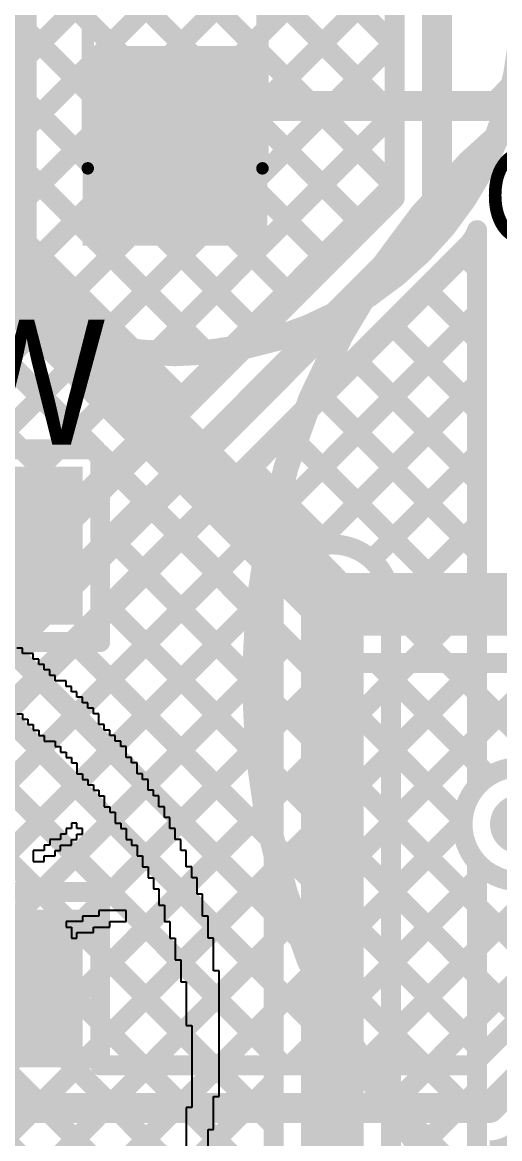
# Model space of a CAD drawing. Header units: millimetres. Extents: x 1.22 to 4.12, y 1.17 to 3.21.
# Drawn here: x 1.9728 to 2.1641, y 1.5417 to 1.9884 of the extents above; entities that cross this region are included whole.
import ezdxf

# ---------------------------------------------------------------- set-up
doc = ezdxf.new("R2010")
doc.units = ezdxf.units.MM
doc.header["$MEASUREMENT"] = 0
for name, color, linetype in [('BottomLayer', 5, 'Continuous'), ('BottomOverlay', 54, 'Continuous'), ('Mechanical1', 6, 'Continuous'), ('MultiLayer', 9, 'Continuous'), ('TopLayer', 1, 'Continuous'), ('TopOverlay', 2, 'Continuous'), ('TopPaste', 8, 'Continuous'), ('TopSolder', 216, 'Continuous'), ('ViaHoleLayer', 16, 'Continuous')]:
    doc.layers.add(name, color=color, linetype=linetype)

# ---------------------------------------------------------------- blocks, each defined once
blk = doc.blocks.new('LED_0805_2')
at = {"layer": 'TopLayer'}
for points in [[(-0.0599936, -0.0299936), (-0.0199936, -0.0299936), (-0.0599936, 0.0300064), (-0.0199936, 0.0300064)], [(0.0200064, -0.0299936), (0.0600064, -0.0299936), (0.0200064, 0.0300064), (0.0600064, 0.0300064)]]:
    blk.add_solid(points, dxfattribs=at)
at = {"layer": 'TopOverlay', "const_width": 0.005}
for points in [[(0.0650064, 0.0350064), (-0.0649936, 0.0350064)], [(-0.0649936, -0.0349936), (-0.0649936, 0.0350064)], [(0.0650064, -0.0349936), (0.0650064, 0.0350064)], [(0.0650064, -0.0349936), (-0.0649936, -0.0349936)]]:
    blk.add_lwpolyline(points, dxfattribs=at)
at = {"layer": 'TopOverlay', "const_width": 0.0025}
for points in [[(-0.0662436, 0.0350064, 1), (-0.0637436, 0.0350064, 1)], [(-0.0662436, 0.0350064, 1), (-0.0637436, 0.0350064, 1)], [(0.0637564, 0.0350064, 1), (0.0662564, 0.0350064, 1)], [(0.0637564, 0.0350064, 1), (0.0662564, 0.0350064, 1)], [(-0.0662436, -0.0349936, 1), (-0.0637436, -0.0349936, 1)], [(-0.0662436, -0.0349936, 1), (-0.0637436, -0.0349936, 1)], [(0.0637564, -0.0349936, 1), (0.0662564, -0.0349936, 1)], [(0.0637564, -0.0349936, 1), (0.0662564, -0.0349936, 1)]]:
    blk.add_lwpolyline(points, format="xyb", close=True, dxfattribs=at)
at = {"layer": 'TopOverlay'}
blk.add_solid([(0.0640044, -0.0369894), (0.0960044, -0.0369894), (0.0640044, 0.0370106), (0.0960044, 0.0370106)], dxfattribs=at)
at = {"layer": 'TopPaste'}
for points in [[(-0.0599936, -0.0299936), (-0.0199936, -0.0299936), (-0.0599936, 0.0300064), (-0.0199936, 0.0300064)], [(0.0200064, -0.0299936), (0.0600064, -0.0299936), (0.0200064, 0.0300064), (0.0600064, 0.0300064)]]:
    blk.add_solid(points, dxfattribs=at)
at = {"layer": 'TopSolder'}
for points in [[(-0.0639936, -0.0339936), (-0.0159936, -0.0339936), (-0.0639936, 0.0340064), (-0.0159936, 0.0340064)], [(0.0160064, -0.0339936), (0.0640064, -0.0339936), (0.0160064, 0.0340064), (0.0640064, 0.0340064)]]:
    blk.add_solid(points, dxfattribs=at)
blk = doc.blocks.new('B3FS_1012P_16')
at = {"layer": 'TopLayer'}
for points in [[(-0.1889763, 0.0610237), (-0.1259843, 0.0610237), (-0.1889763, 0.1161417), (-0.1259843, 0.1161417)], [(0.1259843, 0.0610237), (0.1889763, 0.0610237), (0.1259843, 0.1161417), (0.1889763, 0.1161417)], [(-0.1889763, -0.1161417), (-0.1259843, -0.1161417), (-0.1889763, -0.0610237), (-0.1259843, -0.0610237)], [(0.1259843, -0.1161417), (0.1889763, -0.1161417), (0.1259843, -0.0610237), (0.1889763, -0.0610237)]]:
    blk.add_solid(points, dxfattribs=at)
at = {"layer": 'TopOverlay', "const_width": 0.01}
for points in [[(0.087, 0.129), (-0.092, 0.129)], [(-0.124, 0.05), (-0.124, -0.049)], [(0.124, 0.05), (0.124, -0.049)], [(0.087, -0.129), (-0.092, -0.129)]]:
    blk.add_lwpolyline(points, dxfattribs=at)
at = {"layer": 'TopOverlay'}
for points, const_width in [([(-0.0945, 0.129, 1), (-0.0895, 0.129, 1)], 0.005), ([(0.0845, 0.129, 1), (0.0895, 0.129, 1)], 0.005), ([(-0.1265, 0.05, 1), (-0.1215, 0.05, 1)], 0.005), ([(0.1215, 0.05, 1), (0.1265, 0.05, 1)], 0.005), ([(0.1848167, -0.036, 1), (0.1631833, -0.036, 1)], 0.019685), ([(0.1582621, -0.036, 1), (0.1681045, -0.036, 1)], 0.0098425), ([(0.1798955, -0.036, 1), (0.1897379, -0.036, 1)], 0.0098425), ([(-0.1265, -0.049, 1), (-0.1215, -0.049, 1)], 0.005), ([(0.1215, -0.049, 1), (0.1265, -0.049, 1)], 0.005), ([(-0.0945, -0.129, 1), (-0.0895, -0.129, 1)], 0.005), ([(0.0845, -0.129, 1), (0.0895, -0.129, 1)], 0.005)]:
    blk.add_lwpolyline(points, format="xyb", close=True, dxfattribs=dict(at, const_width=const_width))
at = {"layer": 'TopPaste'}
for points in [[(-0.1889763, 0.0610237), (-0.1259843, 0.0610237), (-0.1889763, 0.1161417), (-0.1259843, 0.1161417)], [(0.1259843, 0.0610237), (0.1889763, 0.0610237), (0.1259843, 0.1161417), (0.1889763, 0.1161417)], [(-0.1889763, -0.1161417), (-0.1259843, -0.1161417), (-0.1889763, -0.0610237), (-0.1259843, -0.0610237)], [(0.1259843, -0.1161417), (0.1889763, -0.1161417), (0.1259843, -0.0610237), (0.1889763, -0.0610237)]]:
    blk.add_solid(points, dxfattribs=at)
at = {"layer": 'TopSolder'}
for points in [[(-0.1929763, 0.0570237), (-0.1219843, 0.0570237), (-0.1929763, 0.1201417), (-0.1219843, 0.1201417)], [(0.1219843, 0.0570237), (0.1929763, 0.0570237), (0.1219843, 0.1201417), (0.1929763, 0.1201417)], [(-0.1929763, -0.1201417), (-0.1219843, -0.1201417), (-0.1929763, -0.0570237), (-0.1219843, -0.0570237)], [(0.1219843, -0.1201417), (0.1929763, -0.1201417), (0.1219843, -0.0570237), (0.1929763, -0.0570237)]]:
    blk.add_solid(points, dxfattribs=at)
blk = doc.blocks.new('CR1220_2_B_36')
at = {"layer": 'BottomOverlay', "const_width": 0.01}
blk.add_lwpolyline([(-0.2872952, 0.0590809, -0.8178155829950302), (0.2876492, 0.0573321)], format="xyb", dxfattribs=at)

msp = doc.modelspace()

# ---------------------------------------------------------------- linework, layer by layer
at = {"layer": 'BottomLayer'}
for points, const_width in [([(2.1389996, 1.9109999), (2.1389996, 2.1139999)], 0.012), ([(1.7994331, 2.1037974), (2.0535943, 1.8496362)], 0.008), ([(2.1219996, 1.9180415), (2.1219996, 2.09879)], 0.008), ([(1.8715149, 2.0599999), (2.0677365, 1.8637784)], 0.008), ([(1.8997992, 2.0599999), (2.0818786, 1.8779205)], 0.008), ([(1.817, 2.0579462), (2.0394522, 1.8354941)], 0.008), ([(1.6999996, 1.6151468), (2.1219996, 2.0371468)], 0.008), ([(1.6999996, 1.6717154), (2.0557842, 2.0275)], 0.008), ([(1.6999996, 1.6999997), (2.0274999, 2.0275)], 0.008), ([(1.9635823, 2.0245), (2.0960202, 1.8920621)], 0.008), ([(1.9895, 2.0268666), (2.1101624, 1.9062043)], 0.008), ([(2.0171509, 2.0275), (2.1219996, 1.9226513)], 0.008), ([(2.0454352, 2.0275), (2.1219996, 1.9509356)], 0.008), ([(1.6999996, 1.6434311), (2.0788927, 2.0223242)], 0.008), ([(1.6999996, 1.6434311), (2.0788927, 2.0223242)], 0.008), ([(2.0788965, 2.022323), (2.1219996, 1.9792199)], 0.008), ([(1.6999996, 1.5868625), (2.1219996, 2.0088625)], 0.008), ([(1.856746, 1.9899159), (2.02531, 1.8213519)], 0.008), ([(1.6999996, 1.5585782), (2.1219996, 1.9805782)], 0.008), ([(1.8496889, 1.9686887), (2.0111679, 1.8072098)], 0.008), ([(1.8361944, 1.9538989), (1.9970257, 1.7930676)], 0.008), ([(1.7587995, 1.5890938), (2.1219996, 1.9522939)], 0.008), ([(1.817, 1.944809), (1.9828836, 1.7789255)], 0.008), ([(1.7888011, 1.5908111), (2.1219996, 1.9240096)], 0.008), ([(1.8089979, 1.6050398), (2.1219996, 1.9180415)], 0.008), ([(1.8209995, 1.5929998), (2.1389996, 1.9109999)], 0.012), ([(2.1549996, 1.6827099), (2.1549996, 1.9052553)], 0.008), ([(1.8379995, 1.5834409), (2.1549996, 1.900441)], 0.008), ([(1.8379995, 1.5859582), (2.1510012, 1.8989599)], 0.008), ([(2.1483461, 1.8963048), (2.1549996, 1.8896513)], 0.008), ([(2.134204, 1.8821627), (2.1549996, 1.861367)], 0.008), ([(1.8379995, 1.5551566), (2.1549996, 1.8721567)], 0.008), ([(2.1200618, 1.8680205), (2.1549996, 1.8330827)], 0.008), ([(2.1059202, 1.8538789), (2.1549996, 1.8047995)], 0.008), ([(2.0893458, 1.7782186), (2.1549996, 1.8438724)], 0.008), ([(2.0917781, 1.8397368), (2.1549996, 1.7765152)], 0.008), ([(2.0776359, 1.8255946), (2.1549996, 1.7482309)], 0.008), ([(2.1128035, 1.773392), (2.1549996, 1.8155881)], 0.008), ([(2.0634938, 1.8114525), (2.0954945, 1.7794517)], 0.008), ([(2.0493516, 1.7973103), (2.0775187, 1.7691432)], 0.008), ([(2.0352095, 1.7831682), (2.0734993, 1.7448783)], 0.008), ([(2.1204993, 1.7528035), (2.1549996, 1.7873038)], 0.008), ([(2.0210673, 1.769026), (2.0734993, 1.716594)], 0.008), ([(1.8379995, 1.5268723), (2.0747806, 1.7636534)], 0.008), ([(2.0969993, 1.7559996), (2.0969996, 1.7559999)], 0.025), ([(2.0969993, 1.4739999), (2.0969993, 1.7559996)], 0.025), ([(2.1204993, 1.7245192), (2.1549996, 1.7590195)], 0.008), ([(2.0069252, 1.7548839), (2.0734993, 1.6883097)], 0.008), ([(2.0734993, 1.4739999), (2.0734993, 1.7559996)], 0.008), ([(2.1204993, 1.4739999), (2.1204993, 1.7558812)], 0.008), ([(2.1204993, 1.7544469), (2.1549996, 1.7199466)], 0.008), ([(1.992783, 1.7407417), (2.0734993, 1.6600254)], 0.008), ([(1.8379995, 1.498588), (2.0734993, 1.7340878)], 0.008), ([(2.1204993, 1.6962349), (2.1549996, 1.7307352)], 0.008), ([(1.9786409, 1.7265996), (2.0734993, 1.6317411)], 0.008), ([(2.1204993, 1.7261626), (2.1549996, 1.6916623)], 0.008), ([(1.9644987, 1.7124574), (2.0734993, 1.6034568)], 0.008), ([(1.8437205, 1.4760247), (2.0734993, 1.7058035)], 0.008), ([(1.9503566, 1.6983153), (2.0734993, 1.5751725)], 0.008), ([(2.1204993, 1.6679506), (2.1549996, 1.7024509)], 0.008), ([(2.1204993, 1.6978783), (2.149247, 1.6691306)], 0.008), ([(1.9362144, 1.6841731), (2.0734993, 1.5468882)], 0.008), ([(1.79998, 1.4039999), (2.0734993, 1.6775192)], 0.008), ([(1.9220723, 1.670031), (2.0734993, 1.5186039)], 0.008), ([(2.1204993, 1.669594), (2.1549996, 1.6350937)], 0.008), ([(2.1204993, 1.6396663), (2.1492053, 1.6683723)], 0.008), ([(1.9079301, 1.6558888), (2.0734993, 1.4903196)], 0.008), ([(1.8282643, 1.4039999), (2.0734993, 1.6492349)], 0.008), ([(2.1549996, 1.4920415), (2.1549996, 1.6522901)], 0.008), ([(2.1204993, 1.611382), (2.1549996, 1.6458823)], 0.008), ([(1.893788, 1.6417467), (2.0815347, 1.4539999)], 0.008), ([(2.1204993, 1.6413097), (2.1549996, 1.6068094)], 0.008), ([(1.8796458, 1.6276045), (2.0532504, 1.4539999)], 0.008), ([(1.8565486, 1.4039999), (2.0734993, 1.6209506)], 0.008), ([(2.1204993, 1.5830977), (2.1549996, 1.617598)], 0.008), ([(2.1204993, 1.6130254), (2.1549996, 1.5785251)], 0.008), ([(1.9729109, 1.4920779), (2.0734993, 1.5926663)], 0.008), ([(2.1204993, 1.5548134), (2.1549996, 1.5893137)], 0.008), ([(2.1204993, 1.5847411), (2.1549996, 1.5502408)], 0.008), ([(1.9830791, 1.4739618), (2.0734993, 1.564382)], 0.008), ([(2.1204993, 1.5265291), (2.1549996, 1.5610294)], 0.008), ([(2.1204993, 1.5564568), (2.1549996, 1.5219565)], 0.008)]:
    msp.add_lwpolyline(points, dxfattribs=dict(at, const_width=const_width))
for points, const_width in [([(2.1199996, 1.9805782, 1), (2.1239996, 1.9805782, 1)], 0.004), ([(2.1199996, 1.9792199, 1), (2.1239996, 1.9792199, 1)], 0.004), ([(2.1199996, 1.9522939, 1), (2.1239996, 1.9522939, 1)], 0.004), ([(2.1199996, 1.9509356, 1), (2.1239996, 1.9509356, 1)], 0.004), ([(2.1199996, 1.9240096, 1), (2.1239996, 1.9240096, 1)], 0.004), ([(2.1199996, 1.9226513, 1), (2.1239996, 1.9226513, 1)], 0.004), ([(2.1199996, 1.9180415, 1), (2.1239996, 1.9180415, 1)], 0.004), ([(2.1199996, 1.9180415, 1), (2.1239996, 1.9180415, 1)], 0.004), ([(2.1359996, 1.9109999, 1), (2.1419996, 1.9109999, 1)], 0.006), ([(2.1359996, 1.9109999, 1), (2.1419996, 1.9109999, 1)], 0.006), ([(2.1081624, 1.9062043, 1), (2.1121624, 1.9062043, 1)], 0.004), ([(2.1529996, 1.9052553, 1), (2.1569996, 1.9052553, 1)], 0.004), ([(2.1529996, 1.9052553, 1), (2.1569996, 1.9052553, 1)], 0.004), ([(2.1529996, 1.9052553, 1), (2.1569996, 1.9052553, 1)], 0.004), ([(2.1529996, 1.900441, 1), (2.1569996, 1.900441, 1)], 0.004), ([(2.1463461, 1.8963048, 1), (2.1503461, 1.8963048, 1)], 0.004), ([(2.1490012, 1.8989599, 1), (2.1530012, 1.8989599, 1)], 0.004), ([(2.1490012, 1.8989599, 1), (2.1530012, 1.8989599, 1)], 0.004), ([(2.1490204, 1.8989791, 1), (2.1530204, 1.8989791, 1)], 0.004), ([(2.0940202, 1.8920621, 1), (2.0980202, 1.8920621, 1)], 0.004), ([(2.1529996, 1.8896513, 1), (2.1569996, 1.8896513, 1)], 0.004), ([(2.132204, 1.8821627, 1), (2.136204, 1.8821627, 1)], 0.004), ([(2.0798786, 1.8779205, 1), (2.0838786, 1.8779205, 1)], 0.004), ([(2.1180618, 1.8680205, 1), (2.1220618, 1.8680205, 1)], 0.004), ([(2.1529996, 1.8721567, 1), (2.1569996, 1.8721567, 1)], 0.004), ([(2.0657365, 1.8637784, 1), (2.0697365, 1.8637784, 1)], 0.004), ([(2.1529996, 1.861367, 1), (2.1569996, 1.861367, 1)], 0.004), ([(2.1039202, 1.8538789, 1), (2.1079202, 1.8538789, 1)], 0.004), ([(2.0515943, 1.8496362, 1), (2.0555943, 1.8496362, 1)], 0.004), ([(2.1529996, 1.8438724, 1), (2.1569996, 1.8438724, 1)], 0.004), ([(2.0897781, 1.8397368, 1), (2.0937781, 1.8397368, 1)], 0.004), ([(2.0374522, 1.8354941, 1), (2.0414522, 1.8354941, 1)], 0.004), ([(2.1529996, 1.8330827, 1), (2.1569996, 1.8330827, 1)], 0.004), ([(2.0756359, 1.8255946, 1), (2.0796359, 1.8255946, 1)], 0.004), ([(2.02331, 1.8213519, 1), (2.02731, 1.8213519, 1)], 0.004), ([(2.1529996, 1.8155881, 1), (2.1569996, 1.8155881, 1)], 0.004), ([(2.0614938, 1.8114525, 1), (2.0654938, 1.8114525, 1)], 0.004), ([(2.0091679, 1.8072098, 1), (2.0131679, 1.8072098, 1)], 0.004), ([(2.1529996, 1.8047995, 1), (2.1569996, 1.8047995, 1)], 0.004), ([(2.0473516, 1.7973103, 1), (2.0513516, 1.7973103, 1)], 0.004), ([(1.9950257, 1.7930676, 1), (1.9990257, 1.7930676, 1)], 0.004), ([(2.0332095, 1.7831682, 1), (2.0372095, 1.7831682, 1)], 0.004), ([(2.1529996, 1.7873038, 1), (2.1569996, 1.7873038, 1)], 0.004), ([(1.9808836, 1.7789255, 1), (1.9848836, 1.7789255, 1)], 0.004), ([(2.0934945, 1.7794517, 1), (2.0974945, 1.7794517, 1)], 0.004), ([(2.0873458, 1.7782186, 1), (2.0913458, 1.7782186, 1)], 0.004), ([(2.1529996, 1.7765152, 1), (2.1569996, 1.7765152, 1)], 0.004), ([(2.0783823, 1.7726166, 1), (2.0823823, 1.7726166, 1)], 0.004), ([(2.0783823, 1.7726166, 1), (2.0823823, 1.7726166, 1)], 0.004), ([(2.0783826, 1.7726169, 1), (2.0823826, 1.7726169, 1)], 0.004), ([(2.0783826, 1.7726169, 1), (2.0823826, 1.7726169, 1)], 0.004), ([(2.1108035, 1.773392, 1), (2.1148035, 1.773392, 1)], 0.004), ([(2.0190673, 1.769026, 1), (2.0230673, 1.769026, 1)], 0.004), ([(2.0755187, 1.7691432, 1), (2.0795187, 1.7691432, 1)], 0.004), ([(2.0727806, 1.7636534, 1), (2.0767806, 1.7636534, 1)], 0.004), ([(2.0907493, 1.7559996, 1), (2.1032493, 1.7559996, 1)], 0.0125), ([(2.0907493, 1.7559996, 1), (2.1032493, 1.7559996, 1)], 0.0125), ([(2.0907496, 1.7559999, 1), (2.1032496, 1.7559999, 1)], 0.0125), ([(2.0910941, 1.7559999, 1), (2.1029051, 1.7559999, 1)], 0.011811), ([(2.1529996, 1.7590195, 1), (2.1569996, 1.7590195, 1)], 0.004), ([(2.0049252, 1.7548839, 1), (2.0089252, 1.7548839, 1)], 0.004), ([(2.0714993, 1.7559996, 1), (2.0754993, 1.7559996, 1)], 0.004), ([(2.0714993, 1.7559996, 1), (2.0754993, 1.7559996, 1)], 0.004), ([(2.0714993, 1.7559996, 1), (2.0754993, 1.7559996, 1)], 0.004), ([(2.1184993, 1.7559996, 1), (2.1224993, 1.7559996, 1)], 0.004), ([(2.1184993, 1.7558812, 1), (2.1224993, 1.7558812, 1)], 0.004), ([(2.1184993, 1.7544469, 1), (2.1224993, 1.7544469, 1)], 0.004), ([(2.1184993, 1.7528035, 1), (2.1224993, 1.7528035, 1)], 0.004), ([(2.1184996, 1.7559999, 1), (2.1224996, 1.7559999, 1)], 0.004), ([(2.1529996, 1.7482309, 1), (2.1569996, 1.7482309, 1)], 0.004), ([(2.0714993, 1.7448783, 1), (2.0754993, 1.7448783, 1)], 0.004), ([(1.990783, 1.7407417, 1), (1.994783, 1.7407417, 1)], 0.004), ([(2.0714993, 1.7340878, 1), (2.0754993, 1.7340878, 1)], 0.004), ([(2.1529996, 1.7307352, 1), (2.1569996, 1.7307352, 1)], 0.004), ([(1.9766409, 1.7265996, 1), (1.9806409, 1.7265996, 1)], 0.004), ([(2.1184993, 1.7261626, 1), (2.1224993, 1.7261626, 1)], 0.004), ([(2.1184993, 1.7245192, 1), (2.1224993, 1.7245192, 1)], 0.004), ([(2.0714993, 1.716594, 1), (2.0754993, 1.716594, 1)], 0.004), ([(2.1529996, 1.7199466, 1), (2.1569996, 1.7199466, 1)], 0.004), ([(2.0714993, 1.7058035, 1), (2.0754993, 1.7058035, 1)], 0.004), ([(2.1529996, 1.7024509, 1), (2.1569996, 1.7024509, 1)], 0.004), ([(2.1184993, 1.6978783, 1), (2.1224993, 1.6978783, 1)], 0.004), ([(2.1184993, 1.6962349, 1), (2.1224993, 1.6962349, 1)], 0.004), ([(2.1529996, 1.6916623, 1), (2.1569996, 1.6916623, 1)], 0.004), ([(2.0714993, 1.6883097, 1), (2.0754993, 1.6883097, 1)], 0.004), ([(2.1529996, 1.6827099, 1), (2.1569996, 1.6827099, 1)], 0.004), ([(2.1529996, 1.6827099, 1), (2.1569996, 1.6827099, 1)], 0.004), ([(2.0714993, 1.6775192, 1), (2.0754993, 1.6775192, 1)], 0.004), ([(2.1660941, 1.6675, 1), (2.1779051, 1.6675, 1)], 0.011811), ([(2.1184993, 1.669594, 1), (2.1224993, 1.669594, 1)], 0.004), ([(2.1184993, 1.6679506, 1), (2.1224993, 1.6679506, 1)], 0.004), ([(2.1472053, 1.6683723, 1), (2.1512053, 1.6683723, 1)], 0.004), ([(2.147247, 1.6691306, 1), (2.151247, 1.6691306, 1)], 0.004), ([(2.0714993, 1.6600254, 1), (2.0754993, 1.6600254, 1)], 0.004), ([(2.0714993, 1.6492349, 1), (2.0754993, 1.6492349, 1)], 0.004), ([(2.1529996, 1.6522901, 1), (2.1569996, 1.6522901, 1)], 0.004), ([(2.1529996, 1.6522901, 1), (2.1569996, 1.6522901, 1)], 0.004), ([(2.1529996, 1.6458823, 1), (2.1569996, 1.6458823, 1)], 0.004), ([(2.1184993, 1.6413097, 1), (2.1224993, 1.6413097, 1)], 0.004), ([(2.1184993, 1.6396663, 1), (2.1224993, 1.6396663, 1)], 0.004), ([(2.0714993, 1.6317411, 1), (2.0754993, 1.6317411, 1)], 0.004), ([(2.1529996, 1.6350937, 1), (2.1569996, 1.6350937, 1)], 0.004), ([(2.0714993, 1.6209506, 1), (2.0754993, 1.6209506, 1)], 0.004), ([(2.1529996, 1.617598, 1), (2.1569996, 1.617598, 1)], 0.004), ([(2.1184993, 1.6130254, 1), (2.1224993, 1.6130254, 1)], 0.004), ([(2.1184993, 1.611382, 1), (2.1224993, 1.611382, 1)], 0.004), ([(2.1529996, 1.6068094, 1), (2.1569996, 1.6068094, 1)], 0.004), ([(2.0714993, 1.6034568, 1), (2.0754993, 1.6034568, 1)], 0.004), ([(2.0714993, 1.5926663, 1), (2.0754993, 1.5926663, 1)], 0.004), ([(2.1529996, 1.5893137, 1), (2.1569996, 1.5893137, 1)], 0.004), ([(2.1184993, 1.5847411, 1), (2.1224993, 1.5847411, 1)], 0.004), ([(2.1184993, 1.5830977, 1), (2.1224993, 1.5830977, 1)], 0.004), ([(2.1529996, 1.5785251, 1), (2.1569996, 1.5785251, 1)], 0.004), ([(2.0714993, 1.5751725, 1), (2.0754993, 1.5751725, 1)], 0.004), ([(2.0714993, 1.564382, 1), (2.0754993, 1.564382, 1)], 0.004), ([(2.1529996, 1.5610294, 1), (2.1569996, 1.5610294, 1)], 0.004), ([(2.1184993, 1.5564568, 1), (2.1224993, 1.5564568, 1)], 0.004), ([(2.1184993, 1.5548134, 1), (2.1224993, 1.5548134, 1)], 0.004), ([(2.0714993, 1.5468882, 1), (2.0754993, 1.5468882, 1)], 0.004), ([(2.1529996, 1.5502408, 1), (2.1569996, 1.5502408, 1)], 0.004)]:
    msp.add_lwpolyline(points, format="xyb", close=True, dxfattribs=dict(at, const_width=const_width))
at = {"layer": 'BottomLayer', "const_width": 0.008}
for points in [[(2.1549996, 1.9052553, -0.1110257088190206), (2.1510012, 1.8989599)], [(2.1549996, 1.9052553, -0.1106221993781146), (2.1510204, 1.8989791)], [(2.0803826, 1.7726169, -0.6681786379192989), (2.1204996, 1.7559999)], [(2.0803826, 1.7726169, -0.6681721094018328), (2.1204993, 1.7559996)], [(2.0734993, 1.7559996, -0.198912367379658), (2.0803823, 1.7726166)], [(2.0734993, 1.7559996, -0.198912367379658), (2.0803823, 1.7726166)], [(2.1549996, 1.6522901, -0.3820532464562759), (2.1549996, 1.6827099)]]:
    msp.add_lwpolyline(points, format="xyb", dxfattribs=at)
at = {"layer": 'BottomOverlay'}
for p, q in [((1.9728, 1.7380216), (1.970611, 1.7380216)), ((1.9728, 1.7358325), (1.9728, 1.7380216)), ((1.9749891, 1.7358325), (1.9728, 1.7358325)), ((1.9771782, 1.7358325), (1.9749891, 1.7358325)), ((1.9771782, 1.7336434), (1.9771782, 1.7358325)), ((1.9793674, 1.7336434), (1.9771782, 1.7336434)), ((1.9793674, 1.7314544), (1.9793674, 1.7336434)), ((1.9815564, 1.7314544), (1.9793674, 1.7314544)), ((1.9815564, 1.7292653), (1.9815564, 1.7314544)), ((1.9837455, 1.7292653), (1.9815564, 1.7292653)), ((1.9837455, 1.7270762), (1.9837455, 1.7292653)), ((1.9859346, 1.7270762), (1.9837455, 1.7270762)), ((1.9859346, 1.7248871), (1.9859346, 1.7270762)), ((1.9881237, 1.7248871), (1.9859346, 1.7248871)), ((1.9903127, 1.7248871), (1.9881237, 1.7248871)), ((1.9903127, 1.722698), (1.9903127, 1.7248871)), ((1.9925018, 1.722698), (1.9903127, 1.722698)), ((1.9925018, 1.7205089), (1.9925018, 1.722698)), ((1.9946909, 1.7205089), (1.9925018, 1.7205089)), ((1.9946909, 1.7183198), (1.9946909, 1.7205089)), ((1.99688, 1.7183198), (1.9946909, 1.7183198)), ((1.99688, 1.7161307), (1.99688, 1.7183198)), ((1.9990691, 1.7161307), (1.99688, 1.7161307)), ((1.9990691, 1.7139417), (1.9990691, 1.7161307)), ((1.970611, 1.7117526), (1.9728, 1.7117526)), ((1.9728, 1.7117526), (1.9728, 1.7095635)), ((2.0012582, 1.7139417), (1.9990691, 1.7139417)), ((2.0012582, 1.7117526), (2.0012582, 1.7139417)), ((2.0034473, 1.7117526), (2.0012582, 1.7117526)), ((2.0034473, 1.7073744), (2.0034473, 1.7117526)), ((1.9728, 1.7095635), (1.9749891, 1.7095635)), ((1.9749891, 1.7095635), (1.9749891, 1.7073744)), ((1.9749891, 1.7073744), (1.9771782, 1.7073744)), ((1.9771782, 1.7073744), (1.9771782, 1.7051853)), ((2.0056364, 1.7073744), (2.0034473, 1.7073744)), ((2.0056364, 1.7051853), (2.0056364, 1.7073744)), ((1.9771782, 1.7051853), (1.9793674, 1.7051853)), ((1.9793674, 1.7051853), (1.9793674, 1.7029962)), ((1.9793674, 1.7029962), (1.9815564, 1.7029962)), ((1.9815564, 1.7029962), (1.9815564, 1.7008072)), ((2.0078255, 1.7051853), (2.0056364, 1.7051853)), ((2.0078255, 1.7029962), (2.0078255, 1.7051853)), ((2.0100145, 1.7029962), (2.0078255, 1.7029962)), ((2.0100145, 1.7008072), (2.0100145, 1.7029962)), ((1.9815564, 1.7008072), (1.9837455, 1.7008072)), ((1.9837455, 1.7008072), (1.9859346, 1.7008072)), ((1.9859346, 1.7008072), (1.9859346, 1.698618)), ((1.9859346, 1.698618), (1.9881237, 1.698618)), ((1.9881237, 1.698618), (1.9881237, 1.6964289)), ((2.0122036, 1.7008072), (2.0100145, 1.7008072)), ((2.0122036, 1.698618), (2.0122036, 1.7008072)), ((2.0143927, 1.698618), (2.0122036, 1.698618)), ((2.0143927, 1.6942398), (2.0143927, 1.698618)), ((1.9881237, 1.6964289), (1.9903127, 1.6964289)), ((1.9903127, 1.6964289), (1.9903127, 1.6942398)), ((1.9903127, 1.6942398), (1.9925018, 1.6942398)), ((1.9925018, 1.6942398), (1.9925018, 1.6920508)), ((2.0165818, 1.6942398), (2.0143927, 1.6942398)), ((2.0165818, 1.6920508), (2.0165818, 1.6942398)), ((1.9925018, 1.6920508), (1.9946909, 1.6920508)), ((1.9946909, 1.6920508), (1.9946909, 1.6876726)), ((2.0187709, 1.6920508), (2.0165818, 1.6920508)), ((2.0187709, 1.6876726), (2.0187709, 1.6920508)), ((1.9946909, 1.6876726), (1.99688, 1.6876726)), ((1.99688, 1.6876726), (1.99688, 1.6854835)), ((1.99688, 1.6854835), (1.9990691, 1.6854835)), ((1.9990691, 1.6854835), (1.9990691, 1.6832944)), ((2.02096, 1.6876726), (2.0187709, 1.6876726)), ((2.02096, 1.6854835), (2.02096, 1.6876726)), ((2.0231491, 1.6854835), (2.02096, 1.6854835)), ((2.0231491, 1.6811054), (2.0231491, 1.6854835)), ((1.9990691, 1.6832944), (2.0012582, 1.6832944)), ((2.0012582, 1.6832944), (2.0012582, 1.6811054)), ((2.0012582, 1.6811054), (2.0034473, 1.6811054)), ((2.0034473, 1.6811054), (2.0034473, 1.6789163)), ((2.0253382, 1.6811054), (2.0231491, 1.6811054)), ((2.0253382, 1.6789163), (2.0253382, 1.6811054)), ((2.0034473, 1.6789163), (2.0056364, 1.6789163)), ((2.0056364, 1.6789163), (2.0056364, 1.674538)), ((2.0275273, 1.6789163), (2.0253382, 1.6789163)), ((2.0275273, 1.674538), (2.0275273, 1.6789163)), ((2.0056364, 1.674538), (2.0078255, 1.674538)), ((2.0078255, 1.674538), (2.0078255, 1.672349)), ((2.0078255, 1.672349), (2.0100145, 1.672349)), ((2.0100145, 1.672349), (2.0100145, 1.6679708)), ((2.0297164, 1.674538), (2.0275273, 1.674538)), ((2.0297164, 1.6701599), (2.0297164, 1.674538)), ((1.9946909, 1.6679708), (1.9925018, 1.6679708)), ((1.9925018, 1.6679708), (1.9925018, 1.6657817)), ((1.9946909, 1.6657817), (1.9946909, 1.6679708)), ((2.0100145, 1.6679708), (2.0122036, 1.6679708)), ((2.0122036, 1.6679708), (2.0122036, 1.6657817)), ((2.0319054, 1.6701599), (2.0297164, 1.6701599)), ((2.0319054, 1.6657817), (2.0319054, 1.6701599)), ((1.9903127, 1.6635927), (1.9881237, 1.6635927)), ((1.9881237, 1.6635927), (1.9881237, 1.6614035)), ((1.9925018, 1.6657817), (1.9903127, 1.6657817)), ((1.9903127, 1.6657817), (1.9903127, 1.6635927)), ((1.99688, 1.6657817), (1.9946909, 1.6657817)), ((1.9946909, 1.6614035), (1.9946909, 1.6635927)), ((1.9946909, 1.6635927), (1.99688, 1.6635927)), ((1.99688, 1.6635927), (1.99688, 1.6657817)), ((2.0122036, 1.6657817), (2.0143927, 1.6657817)), ((2.0143927, 1.6657817), (2.0143927, 1.6614035)), ((2.0340945, 1.6657817), (2.0319054, 1.6657817)), ((2.0340945, 1.6614035), (2.0340945, 1.6657817)), ((1.9837455, 1.6592145), (1.9815564, 1.6592145)), ((1.9815564, 1.6592145), (1.9815564, 1.6570253)), ((1.9859346, 1.6614035), (1.9837455, 1.6614035)), ((1.9837455, 1.6614035), (1.9837455, 1.6592145)), ((1.9881237, 1.6614035), (1.9859346, 1.6614035)), ((1.9881237, 1.6570253), (1.9881237, 1.6592145)), ((1.9881237, 1.6592145), (1.9903127, 1.6592145)), ((1.9903127, 1.6592145), (1.9925018, 1.6592145)), ((1.9925018, 1.6592145), (1.9925018, 1.6614035)), ((1.9925018, 1.6614035), (1.9946909, 1.6614035)), ((2.0143927, 1.6614035), (2.0165818, 1.6614035)), ((2.0165818, 1.6614035), (2.0165818, 1.6592145)), ((2.0165818, 1.6592145), (2.0187709, 1.6592145)), ((2.0187709, 1.6592145), (2.0187709, 1.6548363)), ((2.0362836, 1.6614035), (2.0340945, 1.6614035)), ((2.0362836, 1.6570253), (2.0362836, 1.6614035)), ((1.9793674, 1.6570253), (1.9771782, 1.6570253)), ((1.9771782, 1.6570253), (1.9771782, 1.6526472)), ((1.9815564, 1.6570253), (1.9793674, 1.6570253)), ((1.9815564, 1.6526472), (1.9815564, 1.6548363)), ((1.9815564, 1.6548363), (1.9837455, 1.6548363)), ((1.9837455, 1.6548363), (1.9859346, 1.6548363)), ((1.9859346, 1.6548363), (1.9859346, 1.6570253)), ((1.9859346, 1.6570253), (1.9881237, 1.6570253)), ((2.0187709, 1.6548363), (2.02096, 1.6548363)), ((2.02096, 1.6548363), (2.02096, 1.6504581)), ((2.0384727, 1.6570253), (2.0362836, 1.6570253)), ((2.0384727, 1.6504581), (2.0384727, 1.6570253)), ((1.9771782, 1.6526472), (1.9793674, 1.6526472)), ((1.9793674, 1.6526472), (1.9815564, 1.6526472)), ((2.02096, 1.6504581), (2.0231491, 1.6504581)), ((2.0231491, 1.6504581), (2.0231491, 1.6460799)), ((2.0406617, 1.6504581), (2.0384727, 1.6504581)), ((2.0406617, 1.6460799), (2.0406617, 1.6504581)), ((2.0231491, 1.6460799), (2.0253382, 1.6460799)), ((2.0253382, 1.6460799), (2.0253382, 1.6417017)), ((2.0428508, 1.6460799), (2.0406617, 1.6460799)), ((2.0428508, 1.6395127), (2.0428508, 1.6460799)), ((2.0253382, 1.6417017), (2.0275273, 1.6417017)), ((2.0275273, 1.6417017), (2.0275273, 1.6351345)), ((2.04504, 1.6395127), (2.0428508, 1.6395127)), ((2.04504, 1.6307563), (2.04504, 1.6395127)), ((2.0275273, 1.6351345), (2.0297164, 1.6351345)), ((2.0297164, 1.6351345), (2.0297164, 1.6285672)), ((1.9990691, 1.6307563), (1.99688, 1.6307563)), ((1.99688, 1.6307563), (1.99688, 1.6285672)), ((2.0012582, 1.6307563), (1.9990691, 1.6307563)), ((2.0034473, 1.6307563), (2.0012582, 1.6307563)), ((2.0056364, 1.6329454), (2.0034473, 1.6329454)), ((2.0034473, 1.6329454), (2.0034473, 1.6307563)), ((2.0078255, 1.6329454), (2.0056364, 1.6329454)), ((2.0100145, 1.6329454), (2.0078255, 1.6329454)), ((2.0122036, 1.6329454), (2.0100145, 1.6329454)), ((2.0143927, 1.6329454), (2.0122036, 1.6329454)), ((2.0143927, 1.6285672), (2.0143927, 1.6329454)), ((2.0472291, 1.6307563), (2.04504, 1.6307563)), ((2.0472291, 1.622), (2.0472291, 1.6307563)), ((1.9925018, 1.6285672), (1.9903127, 1.6285672)), ((1.9903127, 1.6285672), (1.9903127, 1.6263781)), ((1.9903127, 1.6263781), (1.9925018, 1.6263781)), ((1.9946909, 1.6285672), (1.9925018, 1.6285672)), ((1.9925018, 1.6263781), (1.9925018, 1.622)), ((1.99688, 1.6285672), (1.9946909, 1.6285672)), ((2.0012582, 1.624189), (2.0012582, 1.6263781)), ((2.0012582, 1.6263781), (2.0034473, 1.6263781)), ((2.0034473, 1.6263781), (2.0056364, 1.6263781)), ((2.0056364, 1.6263781), (2.0078255, 1.6263781)), ((2.0078255, 1.6263781), (2.0078255, 1.6285672)), ((2.0078255, 1.6285672), (2.0100145, 1.6285672)), ((2.0100145, 1.6285672), (2.0122036, 1.6285672)), ((2.0122036, 1.6285672), (2.0143927, 1.6285672)), ((2.0297164, 1.6285672), (2.0319054, 1.6285672)), ((2.0319054, 1.6285672), (2.0319054, 1.622)), ((1.9925018, 1.622), (1.9946909, 1.622)), ((1.9946909, 1.622), (1.9946909, 1.624189)), ((1.9946909, 1.624189), (1.99688, 1.624189)), ((1.99688, 1.624189), (1.9990691, 1.624189)), ((1.9990691, 1.624189), (2.0012582, 1.624189)), ((2.0319054, 1.622), (2.0340945, 1.622)), ((2.0340945, 1.622), (2.0340945, 1.6132436)), ((2.0494181, 1.622), (2.0472291, 1.622)), ((2.0494181, 1.6088654), (2.0494181, 1.622)), ((2.0340945, 1.6132436), (2.0362836, 1.6132436)), ((2.0362836, 1.6132436), (2.0362836, 1.6044873)), ((2.0516072, 1.6088654), (2.0494181, 1.6088654)), ((2.0516072, 1.5585164), (2.0516072, 1.6088654)), ((2.0362836, 1.6044873), (2.0384727, 1.6044873)), ((2.0384727, 1.6044873), (2.0384727, 1.5869745)), ((2.0384727, 1.5869745), (2.0406617, 1.5869745)), ((2.0406617, 1.5869745), (2.0406617, 1.5541382)), ((2.0494181, 1.5453818), (2.0494181, 1.5585164)), ((2.0494181, 1.5585164), (2.0516072, 1.5585164)), ((2.0406617, 1.5541382), (2.0384727, 1.5541382)), ((2.0384727, 1.5541382), (2.0384727, 1.5388146)), ((2.0472291, 1.5366255), (2.0472291, 1.5453818)), ((2.0472291, 1.5453818), (2.0494181, 1.5453818))]:
    msp.add_line(p, q, dxfattribs=at)
at = {"layer": 'Mechanical1', "const_width": 0.01}
msp.add_lwpolyline([(2.1732025, 1.995003, 1), (1.8947923, 1.995003, 1)], format="xyb", close=True, dxfattribs=at)
at = {"layer": 'MultiLayer', "const_width": 0.011811}
for points in [[(2.0910941, 1.7559999, 1), (2.1029051, 1.7559999, 1)], [(2.1660941, 1.6675, 1), (2.1779051, 1.6675, 1)]]:
    msp.add_lwpolyline(points, format="xyb", close=True, dxfattribs=at)
at = {"layer": 'TopLayer'}
for points, const_width in [([(1.9659996, 1.8869999), (1.9659996, 2.1229999)], 0.025), ([(1.6180124, 2.0306594), (2.0776719, 1.5709999)], 0.008), ([(1.6163939, 2.0039936), (1.9799938, 1.6403937)], 0.008), ([(2.1629932, 1.9549935), (2.2009996, 1.9929999)], 0.012), ([(1.8496889, 1.9686887), (2.0008185, 1.8175591)], 0.008), ([(1.8361944, 1.9538989), (1.9725342, 1.8175591)], 0.008), ([(2.034006, 1.9549935), (2.1629932, 1.9549935)], 0.012), ([(1.9659996, 1.8869999), (2.0969996, 1.7559999)], 0.025), ([(1.9494002, 1.8703653), (2.0022064, 1.8175591)], 0.008), ([(1.9589805, 1.8175591), (1.9805934, 1.839172)], 0.008), ([(1.9872648, 1.8175591), (1.9947356, 1.8250299)], 0.008), ([(1.9189842, 1.8175591), (2.0022064, 1.8175591)], 0.008), ([(2.0008185, 1.8175591), (2.0039764, 1.8144012)], 0.008), ([(2.0039764, 1.8157891), (2.080365, 1.7394005)], 0.008), ([(2.0039764, 1.7404409), (2.0039764, 1.8157891)], 0.008), ([(2.0039764, 1.8144012), (2.149247, 1.6691306)], 0.008), ([(2.0039764, 1.8059864), (2.0088777, 1.8108877)], 0.008), ([(2.0039764, 1.7777021), (2.0230199, 1.7967456)], 0.008), ([(2.0039764, 1.7861169), (2.1860257, 1.6040676)], 0.008), ([(2.0039764, 1.7494178), (2.037162, 1.7826034)], 0.008), ([(1.9232366, 1.6403937), (2.0513042, 1.7684613)], 0.008), ([(2.0969996, 1.7559999), (2.0974995, 1.7555)], 0.025), ([(2.0974995, 1.7555), (2.238, 1.7555)], 0.025), ([(2.0039764, 1.7578326), (2.1718836, 1.5899255)], 0.008), ([(1.9515209, 1.6403937), (2.0654463, 1.7543191)], 0.008), ([(1.8322998, 1.5777412), (1.9949995, 1.7404409)], 0.008), ([(1.9189842, 1.7404409), (2.0039764, 1.7404409)], 0.008), ([(1.9365152, 1.7404409), (2.1059562, 1.5709999)], 0.008), ([(1.9647995, 1.7404409), (2.1342405, 1.5709999)], 0.008), ([(1.9798052, 1.6403937), (2.0795885, 1.740177)], 0.008), ([(1.9930838, 1.7404409), (2.1577414, 1.5757833)], 0.008), ([(2.0039764, 1.6079963), (2.1279801, 1.732)], 0.008), ([(2.0039764, 1.6362806), (2.0996958, 1.732)], 0.008), ([(2.0039764, 1.579712), (2.1562644, 1.732)], 0.008), ([(2.0235486, 1.5709999), (2.1845487, 1.732)], 0.008), ([(2.0974995, 1.732), (2.2145, 1.732)], 0.008), ([(2.1146619, 1.732), (2.1598535, 1.6868084)], 0.008), ([(2.1429462, 1.732), (2.1904462, 1.6845)], 0.008), ([(2.0518329, 1.5709999), (2.1492053, 1.6683723)], 0.008), ([(2.0801172, 1.5709999), (2.1583447, 1.6492274)], 0.008), ([(2.1084015, 1.5709999), (2.1879016, 1.6505)], 0.008), ([(2.1366858, 1.5709999), (2.2145, 1.6488141)], 0.008), ([(1.9189842, 1.6403937), (2.0039764, 1.6403937)], 0.008), ([(2.0039764, 1.5709999), (2.0039764, 1.6403937)], 0.008), ([(2.152958, 1.5709999), (2.2032237, 1.6212656)], 0.008), ([(2.1599996, 1.5539999), (2.2259996, 1.6199999)], 0.012), ([(2.0039764, 1.6164111), (2.0493876, 1.5709999)], 0.008), ([(2.0039764, 1.5881268), (2.0211033, 1.5709999)], 0.008), ([(2.0039764, 1.5709999), (2.152958, 1.5709999)], 0.008), ([(1.8319996, 1.5539999), (2.1599996, 1.5539999)], 0.012), ([(2.1668147, 1.5384257), (2.2277405, 1.4774999)], 0.008)]:
    msp.add_lwpolyline(points, dxfattribs=dict(at, const_width=const_width))
for points, const_width in [([(2.031006, 1.9549935, 1), (2.037006, 1.9549935, 1)], 0.006), ([(2.1599932, 1.9549935, 1), (2.1659932, 1.9549935, 1)], 0.006), ([(2.1599932, 1.9549935, 1), (2.1659932, 1.9549935, 1)], 0.006), ([(1.9597496, 1.8869999, 1), (1.9722496, 1.8869999, 1)], 0.0125), ([(1.9597496, 1.8869999, 1), (1.9722496, 1.8869999, 1)], 0.0125), ([(1.9785934, 1.839172, 1), (1.9825934, 1.839172, 1)], 0.004), ([(1.9927356, 1.8250299, 1), (1.9967356, 1.8250299, 1)], 0.004), ([(1.9705342, 1.8175591, 1), (1.9745342, 1.8175591, 1)], 0.004), ([(1.9852648, 1.8175591, 1), (1.9892648, 1.8175591, 1)], 0.004), ([(1.9988185, 1.8175591, 1), (2.0028185, 1.8175591, 1)], 0.004), ([(1.9988185, 1.8175591, 1), (2.0028185, 1.8175591, 1)], 0.004), ([(2.0002064, 1.8175591, 1), (2.0042064, 1.8175591, 1)], 0.004), ([(2.0002064, 1.8175591, 1), (2.0042064, 1.8175591, 1)], 0.004), ([(2.0019764, 1.8157891, 1), (2.0059764, 1.8157891, 1)], 0.004), ([(2.0019764, 1.8157891, 1), (2.0059764, 1.8157891, 1)], 0.004), ([(2.0019764, 1.8144012, 1), (2.0059764, 1.8144012, 1)], 0.004), ([(2.0019764, 1.8144012, 1), (2.0059764, 1.8144012, 1)], 0.004), ([(2.0068777, 1.8108877, 1), (2.0108777, 1.8108877, 1)], 0.004), ([(2.0019764, 1.8059864, 1), (2.0059764, 1.8059864, 1)], 0.004), ([(2.0210199, 1.7967456, 1), (2.0250199, 1.7967456, 1)], 0.004), ([(2.0019764, 1.7861169, 1), (2.0059764, 1.7861169, 1)], 0.004), ([(2.035162, 1.7826034, 1), (2.039162, 1.7826034, 1)], 0.004), ([(2.0019764, 1.7777021, 1), (2.0059764, 1.7777021, 1)], 0.004), ([(2.0493042, 1.7684613, 1), (2.0533042, 1.7684613, 1)], 0.004), ([(2.0907496, 1.7559999, 1), (2.1032496, 1.7559999, 1)], 0.0125), ([(2.0907496, 1.7559999, 1), (2.1032496, 1.7559999, 1)], 0.0125), ([(2.0912495, 1.7555, 1), (2.1037495, 1.7555, 1)], 0.0125), ([(2.0912495, 1.7555, 1), (2.1037495, 1.7555, 1)], 0.0125), ([(2.0910941, 1.7559999, 1), (2.1029051, 1.7559999, 1)], 0.011811), ([(2.0019764, 1.7578326, 1), (2.0059764, 1.7578326, 1)], 0.004), ([(2.0634463, 1.7543191, 1), (2.0674463, 1.7543191, 1)], 0.004), ([(2.0019764, 1.7494178, 1), (2.0059764, 1.7494178, 1)], 0.004), ([(1.9910838, 1.7404409, 1), (1.9950838, 1.7404409, 1)], 0.004), ([(1.9929995, 1.7404409, 1), (1.9969995, 1.7404409, 1)], 0.004), ([(2.0019764, 1.7404409, 1), (2.0059764, 1.7404409, 1)], 0.004), ([(2.0019764, 1.7404409, 1), (2.0059764, 1.7404409, 1)], 0.004), ([(2.0775885, 1.740177, 1), (2.0815885, 1.740177, 1)], 0.004), ([(2.078365, 1.7394005, 1), (2.082365, 1.7394005, 1)], 0.004), ([(2.0788649, 1.7389006, 1), (2.0828649, 1.7389006, 1)], 0.004), ([(2.0788825, 1.738883, 1), (2.0828825, 1.738883, 1)], 0.004), ([(2.0954995, 1.732, 1), (2.0994995, 1.732, 1)], 0.004), ([(2.0954995, 1.732, 1), (2.0994995, 1.732, 1)], 0.004), ([(2.0954995, 1.732, 1), (2.0994995, 1.732, 1)], 0.004), ([(2.0976958, 1.732, 1), (2.1016958, 1.732, 1)], 0.004), ([(2.1126619, 1.732, 1), (2.1166619, 1.732, 1)], 0.004), ([(2.1259801, 1.732, 1), (2.1299801, 1.732, 1)], 0.004), ([(2.1409462, 1.732, 1), (2.1449462, 1.732, 1)], 0.004), ([(2.1542644, 1.732, 1), (2.1582644, 1.732, 1)], 0.004), ([(2.1578535, 1.6868084, 1), (2.1618535, 1.6868084, 1)], 0.004), ([(2.1660941, 1.6675, 1), (2.1779051, 1.6675, 1)], 0.011811), ([(2.1472053, 1.6683723, 1), (2.1512053, 1.6683723, 1)], 0.004), ([(2.147247, 1.6691306, 1), (2.151247, 1.6691306, 1)], 0.004), ([(2.1563447, 1.6492274, 1), (2.1603447, 1.6492274, 1)], 0.004), ([(1.9778052, 1.6403937, 1), (1.9818052, 1.6403937, 1)], 0.004), ([(1.9779938, 1.6403937, 1), (1.9819938, 1.6403937, 1)], 0.004), ([(2.0019764, 1.6403937, 1), (2.0059764, 1.6403937, 1)], 0.004), ([(2.0019764, 1.6403937, 1), (2.0059764, 1.6403937, 1)], 0.004), ([(2.0019764, 1.6362806, 1), (2.0059764, 1.6362806, 1)], 0.004), ([(2.0019764, 1.6164111, 1), (2.0059764, 1.6164111, 1)], 0.004), ([(2.0019764, 1.6079963, 1), (2.0059764, 1.6079963, 1)], 0.004), ([(2.0019764, 1.5881268, 1), (2.0059764, 1.5881268, 1)], 0.004), ([(2.0019764, 1.579712, 1), (2.0059764, 1.579712, 1)], 0.004), ([(2.1557414, 1.5757833, 1), (2.1597414, 1.5757833, 1)], 0.004), ([(2.0019764, 1.5709999, 1), (2.0059764, 1.5709999, 1)], 0.004), ([(2.0019764, 1.5709999, 1), (2.0059764, 1.5709999, 1)], 0.004), ([(2.0191033, 1.5709999, 1), (2.0231033, 1.5709999, 1)], 0.004), ([(2.0215486, 1.5709999, 1), (2.0255486, 1.5709999, 1)], 0.004), ([(2.0473876, 1.5709999, 1), (2.0513876, 1.5709999, 1)], 0.004), ([(2.0498329, 1.5709999, 1), (2.0538329, 1.5709999, 1)], 0.004), ([(2.0756719, 1.5709999, 1), (2.0796719, 1.5709999, 1)], 0.004), ([(2.0781172, 1.5709999, 1), (2.0821172, 1.5709999, 1)], 0.004), ([(2.1039562, 1.5709999, 1), (2.1079562, 1.5709999, 1)], 0.004), ([(2.1064015, 1.5709999, 1), (2.1104015, 1.5709999, 1)], 0.004), ([(2.1322405, 1.5709999, 1), (2.1362405, 1.5709999, 1)], 0.004), ([(2.1346858, 1.5709999, 1), (2.1386858, 1.5709999, 1)], 0.004), ([(2.150958, 1.5709999, 1), (2.154958, 1.5709999, 1)], 0.004), ([(2.150958, 1.5709999, 1), (2.154958, 1.5709999, 1)], 0.004), ([(2.1569996, 1.5539999, 1), (2.1629996, 1.5539999, 1)], 0.006), ([(2.1569996, 1.5539999, 1), (2.1629996, 1.5539999, 1)], 0.006), ([(2.1648147, 1.5384257, 1), (2.1688147, 1.5384257, 1)], 0.004)]:
    msp.add_lwpolyline(points, format="xyb", close=True, dxfattribs=dict(at, const_width=const_width))
at = {"layer": 'TopLayer', "const_width": 0.008}
for points in [[(2.0974995, 1.732, -0.1991881979975344), (2.0808649, 1.7389006)], [(2.0974995, 1.732, -0.198912367379658), (2.0808825, 1.738883)], [(2.1872095, 1.6505, -2.236524811451229), (2.1872095, 1.6845)], [(2.1720396, 1.5419983, -0.1993267855441601), (2.1599996, 1.5369999)], [(2.1720204, 1.5419791, -0.198912367379658), (2.1599996, 1.5369999)]]:
    msp.add_lwpolyline(points, format="xyb", dxfattribs=at)
at = {"layer": 'ViaHoleLayer', "const_width": 0.0059055}
msp.add_lwpolyline([(2.0940469, 1.7559999, 1), (2.0999523, 1.7559999, 1)], format="xyb", close=True, dxfattribs=at)

# ---------------------------------------------------------------- block references
for name, p, rotation in [('CR1220_2_B_36', (2.359, 1.7247322), 90), ('LED_0805_2', (2.0339996, 1.9949999), 270), ('B3FS_1012P_16', (1.804, 1.6904173), 180)]:
    msp.add_blockref(name, p, dxfattribs=dict(rotation=rotation))

# ---------------------------------------------------------------- texts
at = {"layer": 'TopOverlay'}
msp.add_text('CF2', height=0.04, dxfattribs=at).set_placement((2.1569996, 1.8989999))
msp.add_text('Activity SW', height=0.05, rotation=360, dxfattribs=at).set_placement((1.668, 1.8194672))

doc.saveas('drawing.dxf')
